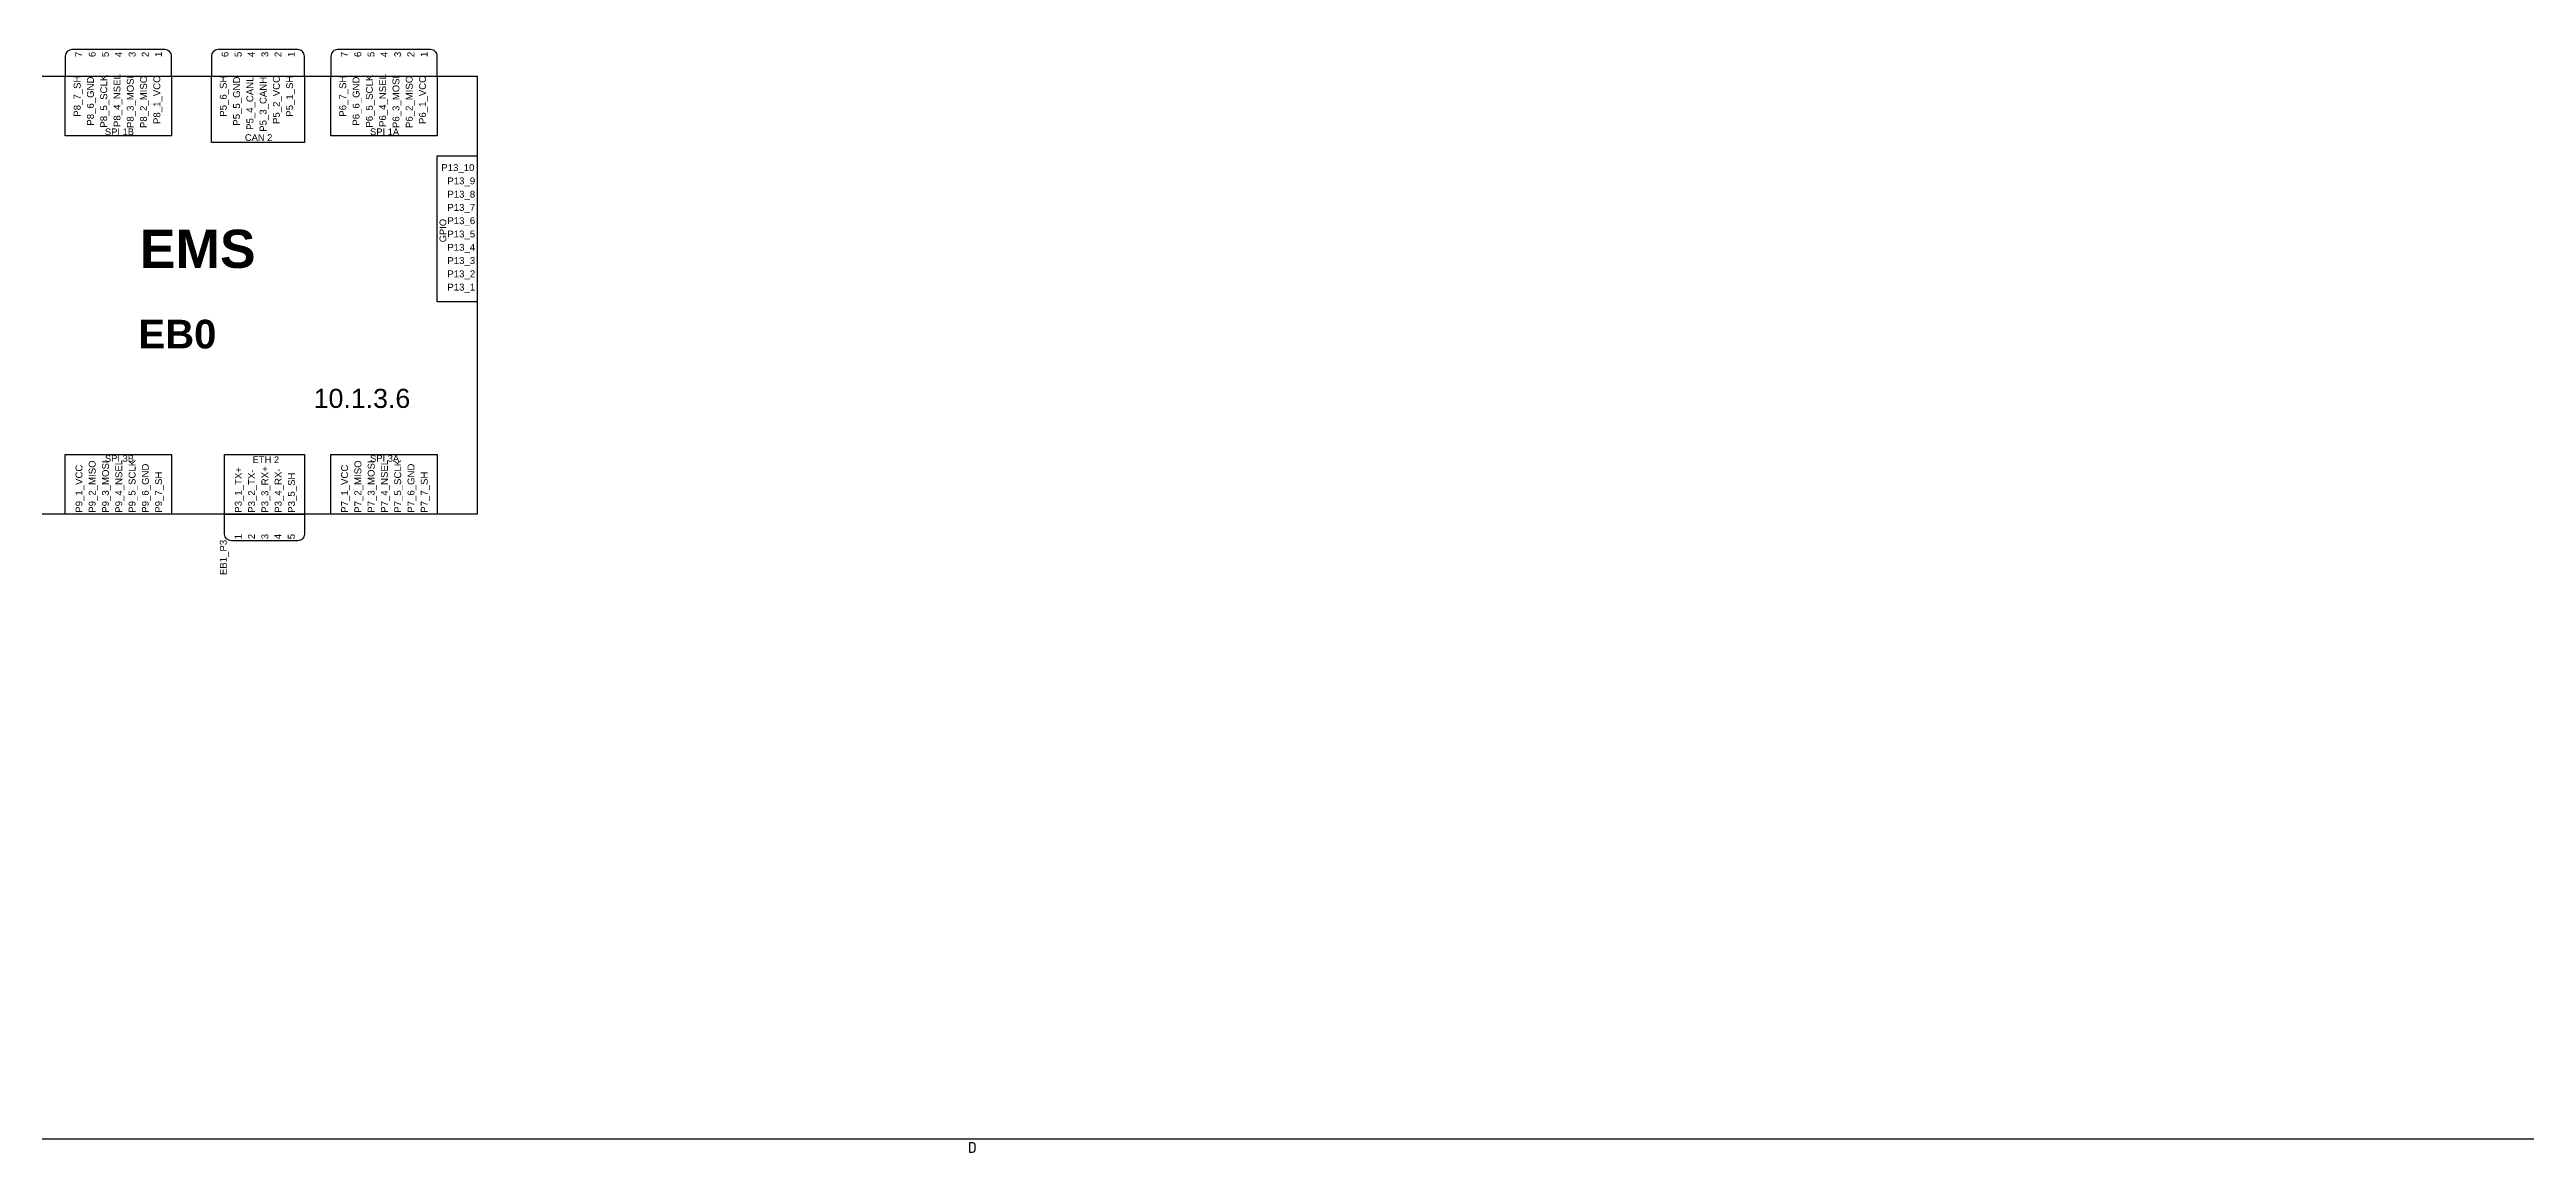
# Model space of a CAD drawing. Header units: millimetres. Extents: x -0.1 to 14.7, y 0.1 to 7.1.
# Drawn here: x 6.07 to 11.79, y 0.09 to 2.64 of the extents above; entities that cross this region are included whole.
import ezdxf

# ---------------------------------------------------------------- set-up
doc = ezdxf.new("R2010")
doc.units = ezdxf.units.MM
doc.layers.add('PDF_Geometry', color=7, linetype='Continuous')
doc.layers.add('PDF_Text', color=7, linetype='Continuous')
doc.styles.add('PDF Helvetica Bold', font='arialbd.ttf')
doc.styles.add('PDF LucidaSans', font='arial.ttf')

msp = doc.modelspace()

# ---------------------------------------------------------------- linework, layer by layer
at = {"layer": 'PDF_Geometry', "color": 8, "lineweight": -3, "true_color": 0x808080}
for points in [[(0.158, 0.1238), (0.158, 6.3744), (14.6998, 6.3744), (14.6998, 0.1238)], [(8.1923, 0.0931), (8.1923, 0.1161), (8.198, 0.1161), (8.2019, 0.1143), (8.2037, 0.1104), (8.2037, 0.0989), (8.2019, 0.0949), (8.198, 0.0931)]]:
    msp.add_lwpolyline(points, close=True, dxfattribs=at)
at = {"layer": 'PDF_Geometry', "color": 110, "lineweight": -3, "true_color": 0x00ff64}
for points in [[(6.1034, 2.6256), (6.1034, 2.5795), (6.3488, 2.5795), (6.3488, 2.6256, 0.414022), (6.3334, 2.6409), (6.1188, 2.6409, 0.414022)], [(6.7169, 2.6256), (6.7169, 2.5795), (6.9621, 2.5795), (6.9621, 2.6256, 0.415915), (6.9469, 2.6409), (6.7321, 2.6409, 0.415915)]]:
    msp.add_lwpolyline(points, format="xyb", close=True, dxfattribs=at)
at = {"layer": 'PDF_Geometry', "color": 3, "lineweight": -3}
msp.add_lwpolyline([(6.4408, 2.6256), (6.4408, 2.5795), (6.6555, 2.5795), (6.6555, 2.6256, 0.415911), (6.6402, 2.6409), (6.4562, 2.6409, 0.414022)], format="xyb", close=True, dxfattribs=at)
at = {"layer": 'PDF_Geometry', "lineweight": -3}
for points in [[(7.0542, 1.5674), (5.7353, 1.5674), (5.7353, 2.5795), (7.0542, 2.5795)], [(6.1034, 2.4416), (6.1034, 2.5795), (6.3488, 2.5795), (6.3488, 2.4416)], [(6.4408, 2.4261), (6.4408, 2.5795), (6.6555, 2.5795), (6.6555, 2.4261)], [(6.7169, 2.4416), (6.7169, 2.5795), (6.9621, 2.5795), (6.9621, 2.4416)], [(6.9621, 2.3956), (7.0542, 2.3956), (7.0542, 2.0582), (6.9621, 2.0582)], [(6.3488, 1.7055), (6.3488, 1.5674), (6.1034, 1.5674), (6.1034, 1.7055)], [(6.6555, 1.7055), (6.6555, 1.5674), (6.4714, 1.5674), (6.4714, 1.7055)], [(6.9621, 1.7055), (6.9621, 1.5674), (6.7169, 1.5674), (6.7169, 1.7055)]]:
    msp.add_lwpolyline(points, close=True, dxfattribs=at)
at = {"layer": 'PDF_Geometry', "color": 150, "lineweight": -3, "true_color": 0x0064ff}
msp.add_lwpolyline([(6.4714, 1.5214), (6.4714, 1.5674), (6.6555, 1.5674), (6.6555, 1.5214, -0.41591), (6.6402, 1.5061), (6.4869, 1.5061, -0.414021)], format="xyb", close=True, dxfattribs=at)

# ---------------------------------------------------------------- texts
at = {"layer": 'PDF_Text', "color": 110, "true_color": 0x00ff64, "char_height": 0.0159, "attachment_point": 4, "rotation": 90, "style": 'PDF LucidaSans'}
for s, insert in [('7', (6.1342, 2.6235)), ('6', (6.1656, 2.6235)), ('5', (6.1959, 2.6235)), ('4', (6.2262, 2.6235)), ('3', (6.2577, 2.6235)), ('2', (6.288, 2.6235)), ('1', (6.3185, 2.6235)), ('7', (6.7476, 2.6235)), ('6', (6.7791, 2.6235)), ('5', (6.8094, 2.6235)), ('4', (6.8395, 2.6235)), ('3', (6.871, 2.6235)), ('2', (6.9013, 2.6235)), ('1', (6.932, 2.6235))]:
    msp.add_mtext(s, dxfattribs=dict(at, insert=insert))
at = {"layer": 'PDF_Text', "color": 3, "char_height": 0.0159, "attachment_point": 4, "rotation": 90, "style": 'PDF LucidaSans'}
for s, insert in [('6', (6.4723, 2.6235)), ('5', (6.5026, 2.6235)), ('4', (6.5328, 2.6235)), ('3', (6.5644, 2.6235)), ('2', (6.5946, 2.6235)), ('1', (6.6253, 2.6235))]:
    msp.add_mtext(s, dxfattribs=dict(at, insert=insert))
at = {"layer": 'PDF_Text', "attachment_point": 4, "rotation": 90, "style": 'PDF LucidaSans'}
for s, insert, char_height in [('P8_7_SH', (6.1331, 2.4857), 0.01589), ('P8_6_GND', (6.1638, 2.465), 0.01589), ('P8_5_SCLK', (6.1945, 2.4605), 0.01589), ('P8_4_NSEL', (6.2251, 2.462), 0.01589), ('P8_3_MOSI', (6.2558, 2.4595), 0.01589), ('P8_2_MISO', (6.2864, 2.4595), 0.01589), ('P8_1_VCC', (6.3171, 2.4689), 0.01589), ('P5_6_SH', (6.4705, 2.4857), 0.01589), ('P5_5_GND', (6.5012, 2.465), 0.01589), ('P5_4_CANL', (6.5319, 2.4553), 0.01589), ('P5_3_CANH', (6.5624, 2.4509), 0.01589), ('P5_2_VCC', (6.5931, 2.4689), 0.01589), ('P5_1_SH', (6.6238, 2.4857), 0.01589), ('P6_7_SH', (6.7464, 2.4857), 0.01589), ('P6_6_GND', (6.7771, 2.465), 0.01589), ('P6_5_SCLK', (6.8078, 2.4605), 0.01589), ('P6_4_NSEL', (6.8385, 2.462), 0.01589), ('P6_3_MOSI', (6.8692, 2.4595), 0.01589), ('P6_2_MISO', (6.8998, 2.4595), 0.01589), ('P6_1_VCC', (6.9305, 2.4689), 0.01589), ('GPIO', (6.9754, 2.1956), 0.01546), ('P9_1_VCC', (6.1373, 1.5709), 0.01589), ('P9_2_MISO', (6.1678, 1.5709), 0.01589), ('P9_3_MOSI', (6.1985, 1.5709), 0.01589), ('P9_4_NSEL', (6.2292, 1.5709), 0.01589), ('P9_5_SCLK', (6.2599, 1.5709), 0.01589), ('P9_6_GND', (6.2906, 1.5709), 0.01589), ('P9_7_SH', (6.3212, 1.5709), 0.01589), ('P3_1_TX+', (6.5052, 1.5709), 0.01589), ('P3_2_TX-', (6.5359, 1.5709), 0.01589), ('3_RX+', (6.5666, 1.6096), 0.01589), ('P3_4_RX-', (6.5973, 1.5709), 0.01589), ('5_SH', (6.628, 1.6081), 0.01589), ('P7_1_VCC', (6.7506, 1.5709), 0.01589), ('P7_2_MISO', (6.7813, 1.5709), 0.01589), ('P7_3_MOSI', (6.812, 1.5709), 0.01589), ('P7_4_NSEL', (6.8426, 1.5709), 0.01589), ('P7_5_SCLK', (6.8733, 1.5709), 0.01589), ('P7_6_GND', (6.9039, 1.5709), 0.01589), ('P7_7_SH', (6.9346, 1.5709), 0.01589), ('P3_', (6.5666, 1.5709), 0.01589), ('P3_', (6.628, 1.5709), 0.01589)]:
    msp.add_mtext(s, dxfattribs=dict(at, insert=insert, char_height=char_height))
at = {"layer": 'PDF_Text', "attachment_point": 4}
for s, insert, char_height, style in [('SPI 1B', (6.1949, 2.4508), 0.01546, 'PDF LucidaSans'), ('CAN 2', (6.518, 2.4375), 0.01546, 'PDF LucidaSans'), ('SPI 1A', (6.8071, 2.4508), 0.01546, 'PDF LucidaSans'), ('P13_10', (6.9716, 2.3659), 0.01589, 'PDF LucidaSans'), ('P13_9', (6.9856, 2.3352), 0.01589, 'PDF LucidaSans'), ('P13_8', (6.9856, 2.3045), 0.01589, 'PDF LucidaSans'), ('P13_7', (6.9856, 2.2738), 0.01589, 'PDF LucidaSans'), ('P13_6', (6.9856, 2.2432), 0.01589, 'PDF LucidaSans'), ('EMS', (6.2755, 2.1799), 0.08833, 'PDF Helvetica Bold'), ('P13_5', (6.9856, 2.2125), 0.01589, 'PDF LucidaSans'), ('P13_4', (6.9856, 2.1818), 0.01589, 'PDF LucidaSans'), ('P13_3', (6.9856, 2.1511), 0.01589, 'PDF LucidaSans'), ('P13_2', (6.9856, 2.1205), 0.01589, 'PDF LucidaSans'), ('P13_1', (6.9856, 2.0898), 0.01589, 'PDF LucidaSans'), ('EB0', (6.2723, 1.9831), 0.06625, 'PDF Helvetica Bold'), ('SPI 3B', (6.1949, 1.6963), 0.01546, 'PDF LucidaSans'), ('ETH 2', (6.5359, 1.6933), 0.01546, 'PDF LucidaSans'), ('SPI 3A', (6.8071, 1.6963), 0.01546, 'PDF LucidaSans')]:
    msp.add_mtext(s, dxfattribs=dict(at, insert=insert, char_height=char_height, style=style))
at = {"layer": 'PDF_Text', "color": 5, "insert": (6.677, 1.8348), "char_height": 0.04416, "attachment_point": 4, "style": 'PDF LucidaSans'}
msp.add_mtext('10.1.3.6', dxfattribs=at)
at = {"layer": 'PDF_Text', "color": 150, "true_color": 0x0064ff, "attachment_point": 4, "rotation": 90, "style": 'PDF LucidaSans'}
for s, insert, char_height in [('EB1_P3', (6.4705, 1.4268), 0.01589), ('1', (6.5026, 1.5096), 0.0159), ('2', (6.5333, 1.5096), 0.0159), ('3', (6.5644, 1.5096), 0.0159), ('4', (6.5942, 1.5096), 0.0159), ('5', (6.6253, 1.5096), 0.0159)]:
    msp.add_mtext(s, dxfattribs=dict(at, insert=insert, char_height=char_height))

doc.saveas('drawing.dxf')
